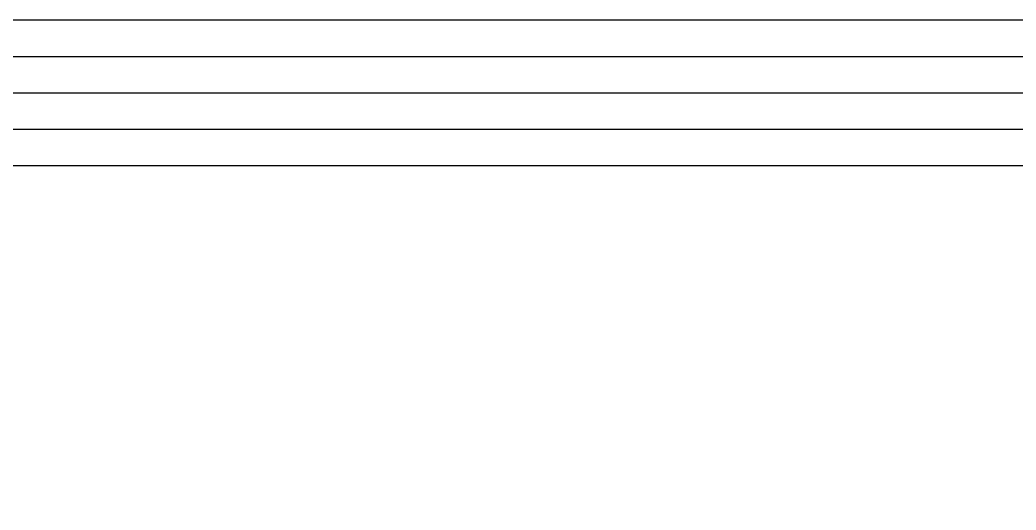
# Model space of a CAD drawing. Header units: centimetres. Extents: x 55145 to 64769, y -6931 to 11377.
# Drawn here: x 57294 to 58661, y -3077 to -2404 of the extents above; entities that cross this region are included whole.
import ezdxf

# ---------------------------------------------------------------- set-up
doc = ezdxf.new("R2010")
doc.units = ezdxf.units.CM
doc.header["$LTSCALE"] = 11
doc.header["$MEASUREMENT"] = 0
doc.layers.add('DIM', color=2, linetype='Continuous')

msp = doc.modelspace()

# ---------------------------------------------------------------- linework, layer by layer
at = {"layer": 'DIM', "color": 129, "ltscale": 5}
for points in [[(55145, -2403.85), (64277.64, -2403.85), (64277.64, -6930.85), (55145, -6930.85)], [(55195, -2453.85), (64227.64, -2453.85), (64227.64, -6880.85), (55195, -6880.85)], [(55245, -2503.85), (64177.64, -2503.85), (64177.64, -6830.85), (55245, -6830.85)], [(55295, -2553.85), (64127.64, -2553.85), (64127.64, -6780.85), (55295, -6780.85)], [(55345, -2603.85), (64077.64, -2603.85), (64077.64, -6730.85), (55345, -6730.85)]]:
    msp.add_lwpolyline(points, close=True, dxfattribs=at)

doc.saveas('drawing.dxf')
